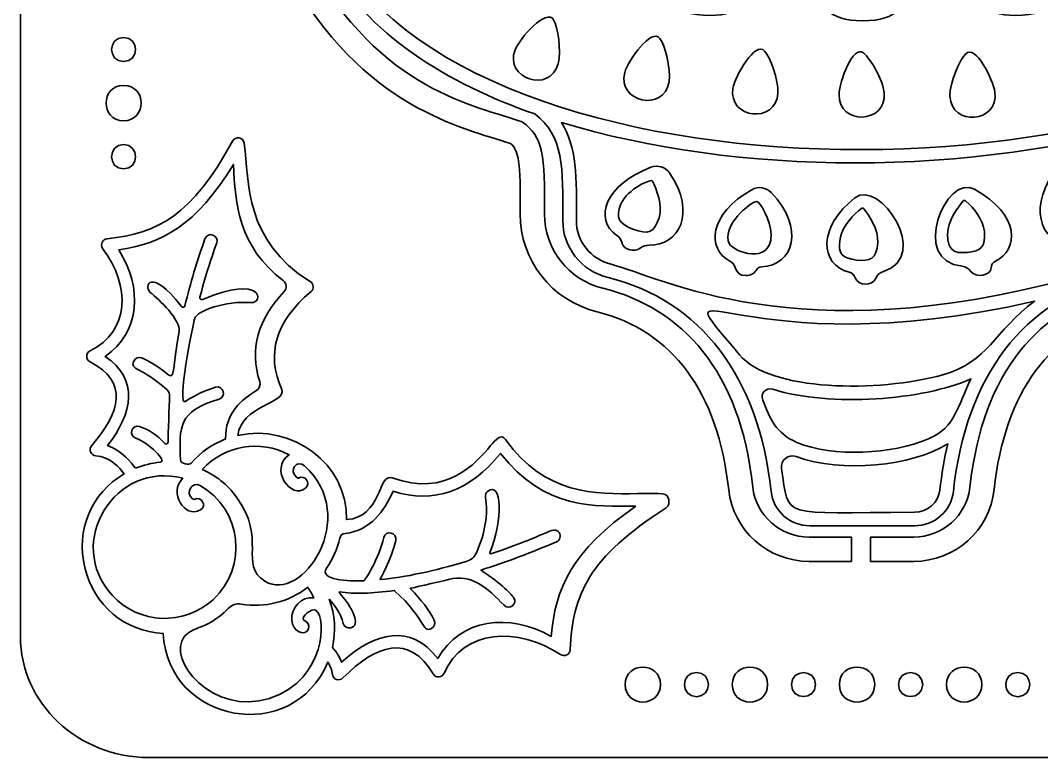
# Model space of a CAD drawing. Header units: inches. Extents: x 7.78 to 13.78, y -13.03 to -8.53.
# Drawn here: x 7.778 to 9.881, y -13.028 to -11.511 of the extents above; entities that cross this region are included whole.
import ezdxf

# ---------------------------------------------------------------- set-up
doc = ezdxf.new("R2010")
doc.units = ezdxf.units.IN
doc.header["$MEASUREMENT"] = 0
doc.layers.add('_U+0421_U+043B_U+043E_U+0439 1', color=7, linetype='Continuous')

# ---------------------------------------------------------------- blocks, each defined once
blk = doc.blocks.new('block 2')
at = {"layer": '_U+0421_U+043B_U+043E_U+0439 1', "color": 240, "lineweight": 35, "true_color": 0xed1c24}
for points, knots in [([(13.5124, -8.5278), (13.5124, -8.5278), (8.0431, -8.5278), (8.0431, -8.5278), (7.8965, -8.5278), (7.7778, -8.6393), (7.7778, -8.7769), (7.7778, -8.7769), (7.7778, -12.7785), (7.7778, -12.7785), (7.7778, -12.9161), (7.8965, -13.0278), (8.0431, -13.0278), (8.0431, -13.0278), (13.5124, -13.0278), (13.5124, -13.0278), (13.6589, -13.0278), (13.7778, -12.9161), (13.7778, -12.7785), (13.7778, -12.7785), (13.7778, -8.7769), (13.7778, -8.7769), (13.7778, -8.6393), (13.6589, -8.5278), (13.5124, -8.5278)], [0, 0, 0, 0, 1, 1, 1, 2, 2, 2, 3, 3, 3, 4, 4, 4, 5, 5, 5, 6, 6, 6, 7, 7, 7, 8, 8, 8, 8]), ([(9.4891, -12.624), (9.4891, -12.624), (9.4018, -12.624), (9.4018, -12.624), (9.3168, -12.624), (9.2457, -12.5608), (9.2363, -12.4769), (9.2145, -12.2758), (9.1209, -12.1491), (8.9653, -12.1104), (8.8714, -12.087), (8.8063, -12.004), (8.807, -11.9084), (8.8078, -11.8004), (8.8039, -11.7784), (8.7873, -11.7641), (8.6882, -11.7305), (8.4841, -11.6936), (8.3262, -11.4097), (8.2432, -11.2605), (8.1946, -11.0745), (8.1871, -10.8807), (8.1871, -10.8807), (8.2371, -10.8807), (8.2371, -10.8807), (8.2446, -11.0662), (8.2909, -11.2436), (8.3698, -11.3854), (8.5214, -11.6579), (8.7142, -11.6848), (8.8112, -11.7195), (8.8548, -11.7504), (8.858, -11.7877), (8.857, -11.9088), (8.8564, -11.9818), (8.9068, -12.0443), (8.9774, -12.0618), (9.1409, -12.1026), (9.2602, -12.2323), (9.286, -12.4713), (9.2925, -12.5298), (9.3427, -12.574), (9.4018, -12.574), (9.4018, -12.574), (9.4891, -12.574), (9.4891, -12.574), (9.4891, -12.574), (9.4891, -12.624), (9.4891, -12.624)], [0, 0, 0, 0, 1, 1, 1, 2, 2, 2, 3, 3, 3, 4, 4, 4, 5, 5, 5, 6, 6, 6, 7, 7, 7, 8, 8, 8, 9, 9, 9, 10, 10, 10, 11, 11, 11, 12, 12, 12, 13, 13, 13, 14, 14, 14, 15, 15, 15, 16, 16, 16, 16]), ([(10.2496, -11.7551), (10.2289, -11.759), (10.2132, -11.7843), (10.2132, -11.814), (10.2132, -11.814), (10.2132, -11.91), (10.2132, -11.91), (10.2132, -12.0048), (10.148, -12.0872), (10.0546, -12.1101), (9.8985, -12.148), (9.8046, -12.2747), (9.7828, -12.4763), (9.7739, -12.5605), (9.7027, -12.624), (9.6173, -12.624), (9.6173, -12.624), (9.5285, -12.624), (9.5285, -12.624), (9.5285, -12.624), (9.5285, -12.574), (9.5285, -12.574), (9.5285, -12.574), (9.6173, -12.574), (9.6173, -12.574), (9.6764, -12.574), (9.7268, -12.5298), (9.7331, -12.4711), (9.7591, -12.2312), (9.8782, -12.1016), (10.0427, -12.0615), (10.1131, -12.0443), (10.1632, -11.9823), (10.1632, -11.91), (10.1632, -11.91), (10.1632, -11.814), (10.1632, -11.814), (10.1632, -11.7598), (10.1957, -11.7143), (10.2405, -11.7059), (10.5898, -11.6402), (10.7695, -11.2657), (10.781, -10.8807), (10.781, -10.8807), (10.831, -10.8807), (10.831, -10.8807), (10.8192, -11.2877), (10.6257, -11.6844), (10.2496, -11.7551)], [0, 0, 0, 0, 1, 1, 1, 2, 2, 2, 3, 3, 3, 4, 4, 4, 5, 5, 5, 6, 6, 6, 7, 7, 7, 8, 8, 8, 9, 9, 9, 10, 10, 10, 11, 11, 11, 12, 12, 12, 13, 13, 13, 14, 14, 14, 15, 15, 15, 16, 16, 16, 16])]:
    blk.add_open_spline(points, degree=3, knots=knots, dxfattribs=at)

msp = doc.modelspace()

# ---------------------------------------------------------------- linework, layer by layer
at = {"layer": '_U+0421_U+043B_U+043E_U+0439 1', "color": 7, "lineweight": 35, "true_color": 0xffffff}
for points, knots in [([(9.6989, -12.4801), (9.6946, -12.5204), (9.6602, -12.5508), (9.6189, -12.5508), (9.6189, -12.5508), (9.4035, -12.5508), (9.4035, -12.5508), (9.3624, -12.5508), (9.3281, -12.5204), (9.3237, -12.4803), (9.2981, -12.2437), (9.1788, -12.0873), (8.9878, -12.0396), (8.9327, -12.0259), (8.8944, -11.9776), (8.8948, -11.9221), (8.8956, -11.8134), (8.896, -11.7472), (8.837, -11.703), (8.6578, -11.6408), (8.4921, -11.5408), (8.403, -11.3807), (8.1487, -10.9234), (8.2667, -10.1162), (8.7869, -10.0219), (8.8738, -10.0061), (8.8959, -9.9293), (8.8938, -9.8403), (8.8919, -9.7665), (8.9398, -9.7118), (9.0003, -9.6954), (9.5145, -9.5546), (9.1726, -8.9236), (9.4926, -8.8966), (9.4926, -8.8966), (9.5287, -8.8957), (9.5287, -8.8957), (9.838, -8.9066), (9.5203, -9.5394), (10.0094, -9.6911), (10.0808, -9.7132), (10.1288, -9.7769), (10.1288, -9.8498), (10.1288, -9.9525), (10.1637, -10.0089), (10.2355, -10.0223), (10.7751, -10.1423), (10.8683, -10.9741), (10.6081, -11.4073), (10.5256, -11.5448), (10.3698, -11.6347), (10.2008, -11.6934), (10.2008, -11.6934), (10.2009, -11.6937), (10.2009, -11.6937), (10.1162, -11.7411), (10.1288, -11.8366), (10.1288, -11.9229), (10.1288, -11.978), (10.0906, -12.0259), (10.0358, -12.0393), (9.8442, -12.0861), (9.7246, -12.2426), (9.6989, -12.4801)], [0, 0, 0, 0, 1, 1, 1, 2, 2, 2, 3, 3, 3, 4, 4, 4, 5, 5, 5, 6, 6, 6, 7, 7, 7, 8, 8, 8, 9, 9, 9, 10, 10, 10, 11, 11, 11, 12, 12, 12, 13, 13, 13, 14, 14, 14, 15, 15, 15, 16, 16, 16, 17, 17, 17, 18, 18, 18, 19, 19, 19, 20, 20, 20, 21, 21, 21, 21]), ([(10.5844, -11.393), (10.6078, -11.3539), (10.6285, -11.3109), (10.6462, -11.2654), (10.522, -11.2865), (10.6337, -11.3759), (10.4931, -11.4068), (10.4191, -11.4225), (10.3998, -11.3897), (10.386, -11.3662), (10.3726, -11.3432), (10.3637, -11.3282), (10.3156, -11.3369), (10.2674, -11.3454), (10.2635, -11.3628), (10.2577, -11.3893), (10.2516, -11.4164), (10.243, -11.4541), (10.1683, -11.465), (10.0934, -11.4754), (10.0763, -11.4414), (10.0639, -11.4169), (10.0519, -11.3929), (10.0439, -11.3773), (9.9955, -11.3826), (9.9469, -11.3876), (9.942, -11.4046), (9.9345, -11.4307), (9.9267, -11.4573), (9.916, -11.4943), (9.8409, -11.4998), (9.7656, -11.505), (9.7506, -11.4697), (9.7396, -11.4446), (9.7291, -11.4197), (9.7221, -11.4036), (9.6735, -11.4054), (9.6248, -11.4071), (9.6189, -11.4236), (9.6098, -11.4491), (9.6005, -11.4751), (9.5876, -11.5114), (9.5123, -11.5115), (9.437, -11.5112), (9.4239, -11.4751), (9.4146, -11.449), (9.4056, -11.4236), (9.3996, -11.4069), (9.351, -11.4054), (9.3023, -11.4036), (9.2955, -11.4197), (9.2848, -11.4444), (9.2739, -11.4697), (9.2588, -11.505), (9.1837, -11.4998), (9.1085, -11.4943), (9.0977, -11.4572), (9.0901, -11.4307), (9.0826, -11.4046), (9.0776, -11.3876), (9.0291, -11.3825), (8.9805, -11.3772), (8.9727, -11.3928), (8.9606, -11.4168), (8.9483, -11.4412), (8.931, -11.4753), (8.8562, -11.4648), (8.7816, -11.454), (8.773, -11.4162), (8.7669, -11.3891), (8.7609, -11.3625), (8.757, -11.3453), (8.7089, -11.3366), (8.6608, -11.328), (8.652, -11.343), (8.6385, -11.3661), (8.6246, -11.3896), (8.6055, -11.4223), (8.5314, -11.4065), (8.3924, -11.3761), (8.5002, -11.2865), (8.3794, -11.2654), (8.3935, -11.3012), (8.4095, -11.3354), (8.4273, -11.3672), (8.7381, -11.9255), (10.2851, -11.8916), (10.5844, -11.393)], [0, 0, 0, 0, 1, 1, 1, 2, 2, 2, 3, 3, 3, 4, 4, 4, 5, 5, 5, 6, 6, 6, 7, 7, 7, 8, 8, 8, 9, 9, 9, 10, 10, 10, 11, 11, 11, 12, 12, 12, 13, 13, 13, 14, 14, 14, 15, 15, 15, 16, 16, 16, 17, 17, 17, 18, 18, 18, 19, 19, 19, 20, 20, 20, 21, 21, 21, 22, 22, 22, 23, 23, 23, 24, 24, 24, 25, 25, 25, 26, 26, 26, 27, 27, 27, 28, 28, 28, 29, 29, 29, 29]), ([(8.7963, -11.5712), (8.7737, -11.6307), (8.8683, -11.6616), (8.8849, -11.5998), (8.8919, -11.5725), (8.8845, -11.5241), (8.8758, -11.5091), (8.8612, -11.4846), (8.8059, -11.5469), (8.7963, -11.5712)], [0, 0, 0, 0, 1, 1, 1, 2, 2, 2, 3, 3, 3, 3]), ([(9.0223, -11.6178), (9.0062, -11.6793), (9.1035, -11.7), (9.1134, -11.6368), (9.1174, -11.6089), (9.1051, -11.5615), (9.0946, -11.5476), (9.0777, -11.5247), (9.0292, -11.5926), (9.0223, -11.6178)], [0, 0, 0, 0, 1, 1, 1, 2, 2, 2, 3, 3, 3, 3]), ([(7.9903, -11.5456), (7.9574, -11.5456), (7.9574, -11.5954), (7.9903, -11.5954), (8.0232, -11.5954), (8.0233, -11.5456), (7.9903, -11.5456)], [0, 0, 0, 0, 1, 1, 1, 2, 2, 2, 2]), ([(9.2449, -11.6504), (9.2351, -11.7133), (9.3339, -11.7243), (9.3376, -11.6604), (9.3388, -11.6322), (9.3217, -11.5864), (9.3102, -11.5736), (9.2909, -11.5523), (9.2495, -11.6248), (9.2449, -11.6504)], [0, 0, 0, 0, 1, 1, 1, 2, 2, 2, 3, 3, 3, 3]), ([(9.5566, -11.6603), (9.5539, -11.6321), (9.5278, -11.589), (9.5146, -11.578), (9.4921, -11.5591), (9.4644, -11.6365), (9.4635, -11.663), (9.4621, -11.7269), (9.5616, -11.7237), (9.5566, -11.6603)], [0, 0, 0, 0, 1, 1, 1, 2, 2, 2, 3, 3, 3, 3]), ([(9.7846, -11.6582), (9.7808, -11.6325), (9.7444, -11.5582), (9.7239, -11.5797), (9.712, -11.5922), (9.6912, -11.638), (9.6919, -11.6664), (9.6942, -11.73), (9.7934, -11.7215), (9.7846, -11.6582)], [0, 0, 0, 0, 1, 1, 1, 2, 2, 2, 3, 3, 3, 3]), ([(7.9903, -11.6445), (7.9424, -11.6445), (7.9423, -11.7171), (7.9903, -11.7171), (8.0383, -11.7171), (8.0384, -11.6445), (7.9903, -11.6445)], [0, 0, 0, 0, 1, 1, 1, 2, 2, 2, 2]), ([(9.9431, -12.0408), (10.0313, -12.0169), (10.101, -11.9973), (10.101, -11.9229), (10.101, -11.829), (10.0931, -11.7741), (10.1376, -11.7139), (9.7308, -11.8357), (9.2513, -11.8296), (8.8917, -11.7207), (8.9237, -11.7698), (8.9233, -11.8348), (8.9226, -11.9222), (8.9223, -11.9648), (8.9519, -12.0021), (8.9945, -12.0126), (9.0983, -12.0386), (9.3737, -12.1946), (9.9431, -12.0408)], [0, 0, 0, 0, 1, 1, 1, 2, 2, 2, 3, 3, 3, 4, 4, 4, 5, 5, 5, 6, 6, 6, 6]), ([(9.1127, -12.4965), (9.1142, -12.5025), (9.1134, -12.5101), (9.1077, -12.5137), (8.947, -12.6164), (8.9151, -12.6926), (8.9098, -12.8058), (8.9092, -12.8157), (8.8983, -12.8212), (8.8901, -12.8158), (8.8029, -12.7581), (8.6887, -12.7636), (8.6503, -12.8541), (8.6466, -12.863), (8.6338, -12.8654), (8.6277, -12.8557), (8.5781, -12.7716), (8.5101, -12.7957), (8.4417, -12.864), (8.4342, -12.8714), (8.4213, -12.8671), (8.4201, -12.8565), (8.4191, -12.8479), (8.416, -12.8393), (8.411, -12.8311), (8.3389, -13.0041), (8.0814, -12.9579), (8.0717, -12.7722), (7.9924, -12.7679), (7.9294, -12.7153), (7.9103, -12.6366), (7.8916, -12.559), (7.9234, -12.484), (7.9914, -12.4439), (7.9826, -12.4316), (7.9619, -12.4082), (7.9333, -12.4066), (7.9226, -12.4059), (7.9176, -12.3933), (7.9245, -12.3854), (7.9838, -12.3178), (8.0012, -12.254), (7.9212, -12.2136), (7.9119, -12.2089), (7.9119, -12.1955), (7.9212, -12.1908), (8.0028, -12.1497), (8.0058, -12.0582), (7.947, -11.9798), (7.9418, -11.9704), (7.9473, -11.9612), (7.9562, -11.9601), (8.0608, -11.9484), (8.1294, -11.914), (8.2148, -11.7589), (8.2208, -11.7482), (8.237, -11.7512), (8.2385, -11.7633), (8.2496, -11.8446), (8.2383, -11.964), (8.3746, -12.048), (8.382, -12.0526), (8.3828, -12.063), (8.3762, -12.0687), (8.303, -12.1307), (8.2833, -12.1966), (8.316, -12.2705), (8.3279, -12.2967), (8.2305, -12.3055), (8.2258, -12.3646), (8.3378, -12.3403), (8.4519, -12.4232), (8.4492, -12.538), (8.5226, -12.5336), (8.5135, -12.4415), (8.5431, -12.4521), (8.6556, -12.4933), (8.7166, -12.4207), (8.746, -12.3858), (8.7563, -12.3734), (8.768, -12.3598), (8.7769, -12.3733), (8.8578, -12.4876), (8.9634, -12.4859), (9.0483, -12.4844), (9.1031, -12.4836), (9.1092, -12.4826), (9.1127, -12.4965)], [0, 0, 0, 0, 1, 1, 1, 2, 2, 2, 3, 3, 3, 4, 4, 4, 5, 5, 5, 6, 6, 6, 7, 7, 7, 8, 8, 8, 9, 9, 9, 10, 10, 10, 11, 11, 11, 12, 12, 12, 13, 13, 13, 14, 14, 14, 15, 15, 15, 16, 16, 16, 17, 17, 17, 18, 18, 18, 19, 19, 19, 20, 20, 20, 21, 21, 21, 22, 22, 22, 23, 23, 23, 24, 24, 24, 25, 25, 25, 26, 26, 26, 27, 27, 27, 28, 28, 28, 29, 29, 29, 29]), ([(7.9903, -11.816), (8.0232, -11.816), (8.0233, -11.7662), (7.9903, -11.7662), (7.9574, -11.7662), (7.9574, -11.816), (7.9903, -11.816)], [0, 0, 0, 0, 1, 1, 1, 2, 2, 2, 2]), ([(8.0145, -12.4323), (8.0309, -12.4258), (8.0481, -12.4215), (8.0658, -12.42), (8.082, -12.4186), (8.0403, -12.3784), (8.0156, -12.3707), (7.9995, -12.3655), (8.0073, -12.3412), (8.0233, -12.3464), (8.0414, -12.3521), (8.0592, -12.3641), (8.0749, -12.3812), (8.0774, -12.3839), (8.0817, -12.3823), (8.0817, -12.3787), (8.0819, -12.3618), (8.0842, -12.304), (8.0851, -12.2834), (8.0852, -12.2789), (8.0834, -12.2743), (8.0799, -12.2712), (8.0263, -12.2226), (8.0027, -12.2309), (8.0112, -12.2118), (8.0139, -12.2053), (8.0214, -12.2023), (8.028, -12.2053), (8.1084, -12.2405), (8.0817, -12.2864), (8.1044, -12.1507), (8.1082, -12.1267), (8.0636, -12.0857), (8.0451, -12.0703), (8.0312, -12.0584), (8.0439, -12.0158), (8.1094, -12.0993), (8.1114, -12.1021), (8.1159, -12.1011), (8.1166, -12.0978), (8.1278, -12.0515), (8.1413, -12.0065), (8.1578, -11.96), (8.1637, -11.9439), (8.1874, -11.953), (8.1819, -11.9686), (8.1687, -12.0055), (8.1571, -12.043), (8.1473, -12.0804), (8.1464, -12.0837), (8.1499, -12.0863), (8.1531, -12.085), (8.2784, -12.0309), (8.2796, -12.0932), (8.253, -12.0914), (8.1999, -12.0869), (8.141, -12.1093), (8.1369, -12.1233), (8.1327, -12.1369), (8.0988, -12.3066), (8.1174, -12.2946), (8.1387, -12.2812), (8.1591, -12.2718), (8.1796, -12.2655), (8.196, -12.2608), (8.2027, -12.2854), (8.187, -12.29), (8.1013, -12.3157), (8.1055, -12.3466), (8.1074, -12.415), (8.1077, -12.4237), (8.1258, -12.4262), (8.1296, -12.4216), (8.1491, -12.3991), (8.1728, -12.3825), (8.2003, -12.3721), (8.1988, -12.3187), (8.2334, -12.2907), (8.2641, -12.2721), (8.2701, -12.2684), (8.2727, -12.2611), (8.2705, -12.2541), (8.2494, -12.1879), (8.2663, -12.1254), (8.321, -12.0687), (8.3273, -12.0621), (8.326, -12.0515), (8.3191, -12.0462), (8.2256, -11.9746), (8.2206, -11.889), (8.2164, -11.8068), (8.1391, -11.9339), (8.0699, -11.9691), (7.9801, -11.9828), (8.0298, -12.0609), (8.0251, -12.1522), (7.9521, -12.2022), (8.0226, -12.2491), (8.0092, -12.3191), (7.9573, -12.3857), (7.9867, -12.3961), (8.0064, -12.4207), (8.0145, -12.4323)], [0, 0, 0, 0, 1, 1, 1, 2, 2, 2, 3, 3, 3, 4, 4, 4, 5, 5, 5, 6, 6, 6, 7, 7, 7, 8, 8, 8, 9, 9, 9, 10, 10, 10, 11, 11, 11, 12, 12, 12, 13, 13, 13, 14, 14, 14, 15, 15, 15, 16, 16, 16, 17, 17, 17, 18, 18, 18, 19, 19, 19, 20, 20, 20, 21, 21, 21, 22, 22, 22, 23, 23, 23, 24, 24, 24, 25, 25, 25, 26, 26, 26, 27, 27, 27, 28, 28, 28, 29, 29, 29, 30, 30, 30, 31, 31, 31, 32, 32, 32, 33, 33, 33, 34, 34, 34, 34]), ([(9.1146, -11.8244), (9.1709, -11.9075), (9.1331, -11.9748), (9.0726, -11.9733), (9.0659, -11.973), (9.0594, -11.9751), (9.0539, -11.9793), (9.0423, -11.9884), (9.0205, -11.9823), (9.017, -11.9697), (9.0152, -11.9629), (9.012, -11.9568), (9.0062, -11.953), (8.9567, -11.92), (8.983, -11.8476), (9.0759, -11.8129), (9.0902, -11.8076), (9.1064, -11.8125), (9.1146, -11.8244)], [0, 0, 0, 0, 1, 1, 1, 2, 2, 2, 3, 3, 3, 4, 4, 4, 5, 5, 5, 6, 6, 6, 6]), ([(9.9051, -11.8244), (9.9133, -11.8125), (9.9295, -11.8076), (9.9438, -11.8129), (10.0472, -11.8514), (10.0554, -11.9221), (10.0145, -11.9521), (10.0088, -11.9562), (10.0058, -11.9625), (10.0044, -11.9693), (10.0017, -11.9823), (9.9795, -11.9887), (9.9673, -11.979), (9.962, -11.9748), (9.9553, -11.9729), (9.9487, -11.9732), (9.8855, -11.9761), (9.8498, -11.9061), (9.9051, -11.8244)], [0, 0, 0, 0, 1, 1, 1, 2, 2, 2, 3, 3, 3, 4, 4, 4, 5, 5, 5, 6, 6, 6, 6]), ([(9.0792, -11.8412), (9.0773, -11.8355), (9.0281, -11.8572), (9.0145, -11.8883), (9.0021, -11.918), (9.0108, -11.9289), (9.0392, -11.9401), (9.0706, -11.9526), (9.0837, -11.9469), (9.093, -11.9166), (9.1006, -11.8905), (9.0877, -11.8582), (9.0792, -11.8412)], [0, 0, 0, 0, 1, 1, 1, 2, 2, 2, 3, 3, 3, 4, 4, 4, 4]), ([(9.4844, -12.0287), (9.4221, -12.013), (9.4209, -11.9348), (9.4962, -11.8758), (9.5476, -11.8355), (9.6534, -11.9958), (9.5552, -12.0272), (9.5481, -12.0294), (9.5417, -12.0343), (9.5391, -12.0412), (9.5328, -12.0582), (9.5024, -12.0575), (9.4966, -12.0401), (9.4946, -12.0344), (9.4901, -12.0301), (9.4844, -12.0287)], [0, 0, 0, 0, 1, 1, 1, 2, 2, 2, 3, 3, 3, 4, 4, 4, 5, 5, 5, 5]), ([(9.7427, -11.858), (9.8373, -11.9104), (9.8337, -11.9828), (9.7855, -12.0061), (9.7802, -12.0087), (9.7767, -12.014), (9.7767, -12.0198), (9.7764, -12.0362), (9.7451, -12.0411), (9.7349, -12.0276), (9.7306, -12.0218), (9.7246, -12.0173), (9.7174, -12.0166), (9.6087, -12.0071), (9.683, -11.825), (9.7427, -11.858)], [0, 0, 0, 0, 1, 1, 1, 2, 2, 2, 3, 3, 3, 4, 4, 4, 5, 5, 5, 5]), ([(9.3241, -11.8648), (9.3938, -11.9384), (9.3703, -12.0144), (9.3037, -12.0179), (9.2989, -12.018), (9.2948, -12.0208), (9.2927, -12.025), (9.2892, -12.0319), (9.2806, -12.0361), (9.2717, -12.0358), (9.2463, -12.0348), (9.2553, -12.0146), (9.2388, -12.0061), (9.1903, -11.9809), (9.1952, -11.9087), (9.2838, -11.8591), (9.297, -11.8516), (9.3139, -11.8541), (9.3241, -11.8648)], [0, 0, 0, 0, 1, 1, 1, 2, 2, 2, 3, 3, 3, 4, 4, 4, 5, 5, 5, 6, 6, 6, 6]), ([(9.6871, -11.9507), (9.6873, -11.9848), (9.7001, -11.9904), (9.7273, -11.988), (9.7549, -11.9855), (9.7658, -11.9779), (9.7628, -11.945), (9.7604, -11.9209), (9.7423, -11.8981), (9.7242, -11.8819), (9.7227, -11.8805), (9.7203, -11.8808), (9.7192, -11.8821), (9.7074, -11.8958), (9.6874, -11.9232), (9.6871, -11.9507)], [0, 0, 0, 0, 1, 1, 1, 2, 2, 2, 3, 3, 3, 4, 4, 4, 5, 5, 5, 5]), ([(9.3238, -11.9515), (9.3238, -11.9201), (9.2992, -11.8833), (9.2942, -11.8833), (9.2821, -11.8826), (9.2192, -11.9353), (9.238, -11.9709), (9.2455, -11.9853), (9.3238, -12.0168), (9.3238, -11.9515)], [0, 0, 0, 0, 1, 1, 1, 2, 2, 2, 3, 3, 3, 3]), ([(9.4996, -12.0037), (9.5276, -12.0071), (9.5408, -12.0021), (9.5433, -11.9683), (9.5449, -11.9407), (9.5262, -11.9126), (9.5149, -11.8983), (9.5137, -11.8968), (9.5112, -11.8965), (9.5096, -11.8978), (9.4953, -11.909), (9.4705, -11.9319), (9.4656, -11.9593), (9.4601, -11.9933), (9.4723, -11.9997), (9.4996, -12.0037)], [0, 0, 0, 0, 1, 1, 1, 2, 2, 2, 3, 3, 3, 4, 4, 4, 5, 5, 5, 5]), ([(9.6776, -12.2398), (9.7708, -12.2136), (9.7819, -12.1518), (9.8662, -12.0884), (9.2552, -12.2287), (9.0823, -11.9898), (9.2587, -12.1986), (9.3195, -12.274), (9.5445, -12.2772), (9.6776, -12.2398)], [0, 0, 0, 0, 1, 1, 1, 2, 2, 2, 3, 3, 3, 3]), ([(9.3766, -12.379), (9.4517, -12.4109), (9.5737, -12.4034), (9.6477, -12.3719), (9.7041, -12.3479), (9.7077, -12.3033), (9.7352, -12.2484), (9.6367, -12.2922), (9.447, -12.3069), (9.3269, -12.2697), (9.3134, -12.2654), (9.301, -12.2787), (9.3063, -12.2919), (9.3214, -12.3298), (9.3335, -12.3607), (9.3766, -12.379)], [0, 0, 0, 0, 1, 1, 1, 2, 2, 2, 3, 3, 3, 4, 4, 4, 5, 5, 5, 5]), ([(8.152, -12.4346), (8.1798, -12.4468), (8.2035, -12.4655), (8.2227, -12.4915), (8.2867, -12.579), (8.2263, -12.6305), (8.2812, -12.6647), (8.3572, -12.7121), (8.479, -12.5327), (8.3628, -12.4272), (8.3473, -12.413), (8.3291, -12.4373), (8.347, -12.4514), (8.3478, -12.4521), (8.3495, -12.4532), (8.3506, -12.4525), (8.3637, -12.445), (8.377, -12.4628), (8.3649, -12.4732), (8.3358, -12.498), (8.2889, -12.4343), (8.3309, -12.4044), (8.2712, -12.3729), (8.1983, -12.3851), (8.152, -12.4346)], [0, 0, 0, 0, 1, 1, 1, 2, 2, 2, 3, 3, 3, 4, 4, 4, 5, 5, 5, 6, 6, 6, 7, 7, 7, 8, 8, 8, 8]), ([(9.6874, -12.3823), (9.6137, -12.4275), (9.4692, -12.4433), (9.3752, -12.4083), (9.3589, -12.4022), (9.3423, -12.4158), (9.3449, -12.4329), (9.3616, -12.5391), (9.3388, -12.523), (9.6189, -12.523), (9.646, -12.523), (9.6685, -12.5033), (9.6713, -12.4771), (9.6749, -12.444), (9.6803, -12.4125), (9.6874, -12.3823)], [0, 0, 0, 0, 1, 1, 1, 2, 2, 2, 3, 3, 3, 4, 4, 4, 5, 5, 5, 5]), ([(9.0452, -12.5101), (8.9624, -12.5111), (8.8569, -12.518), (8.7663, -12.4018), (8.7031, -12.4798), (8.6288, -12.5061), (8.5455, -12.4798), (8.5264, -12.52), (8.4995, -12.5604), (8.4466, -12.5665), (8.4409, -12.5671), (8.4366, -12.5709), (8.4353, -12.5762), (8.4303, -12.5986), (8.4212, -12.6194), (8.4083, -12.638), (8.3913, -12.6625), (8.4548, -12.6648), (8.4846, -12.664), (8.4876, -12.6633), (8.5161, -12.6181), (8.5259, -12.5751), (8.5298, -12.5584), (8.5545, -12.5646), (8.5508, -12.5808), (8.5417, -12.6203), (8.5183, -12.6611), (8.5183, -12.6611), (8.5185, -12.6614), (8.5188, -12.6616), (8.5195, -12.6616), (8.5695, -12.6566), (8.6305, -12.6437), (8.6959, -12.6243), (8.7056, -12.6215), (8.7134, -12.6146), (8.7174, -12.6053), (8.7349, -12.5647), (8.7409, -12.5276), (8.7355, -12.4918), (8.7348, -12.4871), (8.7363, -12.4828), (8.7399, -12.48), (8.7691, -12.4566), (8.7717, -12.5383), (8.7444, -12.6066), (8.7442, -12.6071), (8.7444, -12.6076), (8.7448, -12.608), (8.7449, -12.6083), (8.7455, -12.6087), (8.7463, -12.6084), (8.8056, -12.5886), (8.8377, -12.5747), (8.8549, -12.5672), (8.8742, -12.5589), (8.8806, -12.5561), (8.8869, -12.5646), (8.8917, -12.5712), (8.8891, -12.5805), (8.8816, -12.5837), (8.8314, -12.6055), (8.7778, -12.6255), (8.7259, -12.6419), (8.7591, -12.6626), (8.7884, -12.6914), (8.7934, -12.6982), (8.8027, -12.7108), (8.7848, -12.7259), (8.7738, -12.7144), (8.739, -12.6781), (8.7059, -12.6488), (8.6594, -12.6611), (8.6344, -12.6676), (8.5809, -12.6794), (8.5809, -12.6794), (8.5806, -12.6798), (8.5808, -12.6803), (8.5812, -12.6807), (8.603, -12.7026), (8.6188, -12.7236), (8.6298, -12.7447), (8.6331, -12.7511), (8.6308, -12.7584), (8.6244, -12.7619), (8.6041, -12.7723), (8.6145, -12.7448), (8.5484, -12.6844), (8.5481, -12.6841), (8.5476, -12.6841), (8.5471, -12.684), (8.5028, -12.6901), (8.4651, -12.6911), (8.4346, -12.6869), (8.4346, -12.6869), (8.4341, -12.6882), (8.4341, -12.6882), (8.4621, -12.7185), (8.4795, -12.7562), (8.458, -12.7609), (8.4512, -12.7626), (8.4442, -12.7583), (8.4427, -12.7515), (8.4377, -12.7305), (8.4238, -12.7133), (8.4139, -12.7019), (8.4256, -12.7337), (8.4278, -12.7682), (8.4203, -12.8011), (8.4291, -12.8108), (8.4356, -12.8212), (8.4389, -12.8315), (8.5076, -12.7696), (8.5817, -12.7507), (8.637, -12.8239), (8.685, -12.7412), (8.783, -12.7296), (8.8709, -12.7784), (8.8789, -12.6801), (8.9123, -12.6029), (9.0452, -12.5101)], [0, 0, 0, 0, 1, 1, 1, 2, 2, 2, 3, 3, 3, 4, 4, 4, 5, 5, 5, 6, 6, 6, 7, 7, 7, 8, 8, 8, 9, 9, 9, 10, 10, 10, 11, 11, 11, 12, 12, 12, 13, 13, 13, 14, 14, 14, 15, 15, 15, 16, 16, 16, 17, 17, 17, 18, 18, 18, 19, 19, 19, 20, 20, 20, 21, 21, 21, 22, 22, 22, 23, 23, 23, 24, 24, 24, 25, 25, 25, 26, 26, 26, 27, 27, 27, 28, 28, 28, 29, 29, 29, 30, 30, 30, 31, 31, 31, 32, 32, 32, 33, 33, 33, 34, 34, 34, 35, 35, 35, 36, 36, 36, 37, 37, 37, 38, 38, 38, 39, 39, 39, 40, 40, 40, 40]), ([(8.1744, -12.7028), (8.247, -12.6358), (8.2341, -12.5168), (8.148, -12.4678), (8.1324, -12.459), (8.1152, -12.4818), (8.1324, -12.4953), (8.1333, -12.4959), (8.1349, -12.4969), (8.136, -12.4964), (8.1505, -12.4882), (8.1627, -12.51), (8.1483, -12.5182), (8.1161, -12.5365), (8.0821, -12.4812), (8.112, -12.453), (7.9739, -12.4158), (7.8671, -12.5853), (7.9671, -12.6941), (8.0219, -12.7536), (8.1148, -12.7575), (8.1744, -12.7028)], [0, 0, 0, 0, 1, 1, 1, 2, 2, 2, 3, 3, 3, 4, 4, 4, 5, 5, 5, 6, 6, 6, 7, 7, 7, 7]), ([(8.3831, -12.7239), (8.3706, -12.7239), (8.3523, -12.7425), (8.3634, -12.7464), (8.3699, -12.7487), (8.3734, -12.7559), (8.3712, -12.7626), (8.3652, -12.7791), (8.3378, -12.7696), (8.3364, -12.7441), (8.3352, -12.7198), (8.3558, -12.6955), (8.382, -12.699), (8.3785, -12.6915), (8.3742, -12.6843), (8.3694, -12.6773), (8.3308, -12.7075), (8.2812, -12.72), (8.2326, -12.7119), (8.2228, -12.7103), (8.213, -12.7134), (8.2062, -12.7205), (8.1566, -12.7709), (8.1252, -12.7537), (8.1101, -12.7883), (8.0867, -12.8426), (8.1954, -12.9551), (8.3127, -12.8971), (8.4151, -12.8465), (8.4048, -12.7239), (8.3831, -12.7239)], [0, 0, 0, 0, 1, 1, 1, 2, 2, 2, 3, 3, 3, 4, 4, 4, 5, 5, 5, 6, 6, 6, 7, 7, 7, 8, 8, 8, 9, 9, 9, 10, 10, 10, 10]), ([(9.0231, -12.8776), (9.0231, -12.9256), (9.0957, -12.9256), (9.0957, -12.8776), (9.0957, -12.8296), (9.0231, -12.8296), (9.0231, -12.8776)], [0, 0, 0, 0, 1, 1, 1, 2, 2, 2, 2]), ([(9.2437, -12.8776), (9.2437, -12.9256), (9.3163, -12.9256), (9.3163, -12.8776), (9.3163, -12.8296), (9.2437, -12.8296), (9.2437, -12.8776)], [0, 0, 0, 0, 1, 1, 1, 2, 2, 2, 2]), ([(9.3654, -12.8776), (9.3654, -12.9105), (9.4152, -12.9106), (9.4152, -12.8776), (9.4152, -12.8447), (9.3654, -12.8447), (9.3654, -12.8776)], [0, 0, 0, 0, 1, 1, 1, 2, 2, 2, 2]), ([(9.4643, -12.8776), (9.4643, -12.9256), (9.5369, -12.9256), (9.5369, -12.8776), (9.5369, -12.8296), (9.4643, -12.8296), (9.4643, -12.8776)], [0, 0, 0, 0, 1, 1, 1, 2, 2, 2, 2]), ([(9.586, -12.8776), (9.586, -12.9105), (9.6358, -12.9106), (9.6358, -12.8776), (9.6358, -12.8447), (9.586, -12.8447), (9.586, -12.8776)], [0, 0, 0, 0, 1, 1, 1, 2, 2, 2, 2]), ([(9.6849, -12.8776), (9.6849, -12.9256), (9.7575, -12.9256), (9.7575, -12.8776), (9.7575, -12.8296), (9.6849, -12.8296), (9.6849, -12.8776)], [0, 0, 0, 0, 1, 1, 1, 2, 2, 2, 2]), ([(9.1697, -12.8527), (9.1368, -12.8527), (9.1368, -12.9025), (9.1697, -12.9025), (9.2026, -12.9025), (9.2026, -12.8527), (9.1697, -12.8527)], [0, 0, 0, 0, 1, 1, 1, 2, 2, 2, 2]), ([(9.8315, -12.8527), (9.7986, -12.8527), (9.7986, -12.9025), (9.8315, -12.9025), (9.8644, -12.9025), (9.8644, -12.8527), (9.8315, -12.8527)], [0, 0, 0, 0, 1, 1, 1, 2, 2, 2, 2])]:
    msp.add_open_spline(points, degree=3, knots=knots, dxfattribs=at)

# ---------------------------------------------------------------- block references
at = {"layer": '_U+0421_U+043B_U+043E_U+0439 1'}
msp.add_blockref('block 2', (0, 0), dxfattribs=at)

doc.saveas('drawing.dxf')
